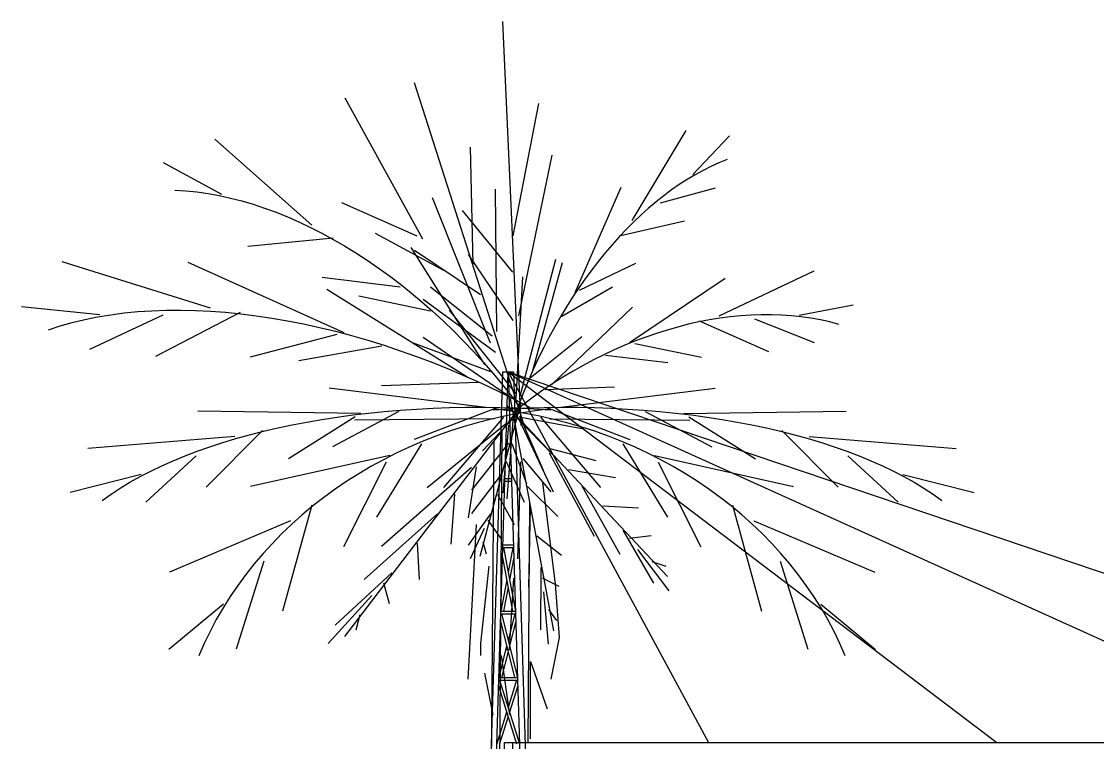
# Model space of a CAD drawing. Extents: x 115 to 1469, y 94 to 338.
# Drawn here: x 243.79 to 263.24, y 254.51 to 267.55 of the extents above; entities that cross this region are included whole.
import ezdxf

# ---------------------------------------------------------------- set-up
doc = ezdxf.new("R2010")
doc.units = 0
doc.layers.get('0').update_dxf_attribs({"linetype": 'CONTINUOUS'})
doc.layers.add('1', color=7, linetype='CONTINUOUS')
doc.layers.add('PAREDE', color=6, linetype='CONTINUOUS')

msp = doc.modelspace()

# ---------------------------------------------------------------- linework, layer by layer
at = {"color": 3}
for p, q in [((252.822, 260.239), (252.488, 267.545)), ((252.865, 260.261), (250.893, 266.435)), ((251.044, 263.611), (249.638, 266.16)), ((252.676, 263.668), (253.141, 266.062)), ((254.827, 263.948), (255.8, 265.574)), ((249.033, 263.865), (247.281, 265.415)), ((255.922, 264.777), (256.587, 265.481)), ((251.951, 263.16), (251.904, 265.276)), ((247.409, 264.417), (246.354, 264.991)), ((252.779, 262.22), (253.377, 265.126)), ((252.38, 261.942), (252.358, 264.516)), ((253.793, 262.645), (254.627, 264.552)), ((255.336, 264.266), (256.333, 264.536)), ((250.936, 263.665), (249.576, 264.269)), ((252.264, 261.731), (251.218, 264.358)), ((252.666, 263.015), (251.756, 264.127)), ((254.588, 263.671), (255.774, 263.939)), ((249.42, 263.63), (247.88, 263.478)), ((251.421, 263.042), (250.187, 263.712)), ((252.163, 261.344), (250.833, 263.457)), ((252.086, 262.602), (250.889, 263.403)), ((247.203, 262.36), (244.523, 263.202)), ((252.677, 262.137), (251.868, 263.332)), ((252.806, 260.791), (253.447, 263.248)), ((249.617, 261.916), (246.8, 263.185)), ((253.033, 261.233), (253.567, 263.185)), ((253.874, 262.688), (254.894, 263.173)), ((256.398, 262.221), (258.119, 263.036)), ((250.632, 262.743), (249.219, 262.915)), ((252.726, 260.728), (252.848, 262.927)), ((254.78, 261.738), (256.506, 262.901)), ((251.856, 261.106), (249.308, 262.696)), ((252.292, 261.855), (251.183, 262.744)), ((253.557, 262.217), (254.468, 262.747)), ((251.181, 262.308), (249.886, 262.576)), ((252.353, 261.559), (251.049, 262.52)), ((257.844, 262.235), (258.819, 262.424)), ((245.203, 262.242), (243.786, 262.385)), ((246.342, 262.234), (245.013, 261.613)), ((247.737, 262.282), (246.21, 261.486)), ((252.731, 260.81), (251.526, 262.328)), ((253.365, 260.972), (254.831, 262.377)), ((256.036, 262.131), (257.292, 261.577)), ((257.037, 262.167), (258.115, 261.742)), ((249.489, 261.887), (247.918, 261.473)), ((252.643, 260.733), (251.05, 261.832)), ((252.981, 261.104), (253.915, 261.848)), ((250.302, 261.676), (248.801, 261.408)), ((252.271, 261.211), (250.873, 261.726)), ((254.877, 261.722), (256.082, 261.476)), ((254.345, 261.51), (255.469, 261.377)), ((252.181, 260.564), (249.346, 260.912)), ((252.041, 261.017), (250.297, 260.957)), ((253.253, 260.891), (254.504, 260.936)), ((253.489, 260.564), (256.325, 260.912)), ((252.619, 260.727), (253.404, 256.527)), ((249.919, 260.457), (246.974, 260.499)), ((250.607, 260.495), (249.406, 259.854)), ((252.805, 260.592), (249.625, 256.424)), ((252.377, 260.557), (250.884, 259.988)), ((252.813, 260.658), (252.073, 257.869)), ((252.557, 260.605), (255.467, 257.51)), ((253.293, 260.557), (254.786, 259.988)), ((255.063, 260.495), (256.264, 259.854)), ((255.752, 260.457), (258.697, 260.499)), ((249.818, 260.399), (248.613, 259.634)), ((252.33, 260.358), (249.804, 260.334)), ((252.56, 260.28), (251.121, 259.115)), ((252.499, 260.389), (251.418, 259.121)), ((252.752, 260.451), (252.118, 259.783)), ((252.673, 260.409), (252.561, 258.912)), ((252.713, 260.406), (253.442, 259.661)), ((252.773, 260.368), (253.397, 259.039)), ((252.788, 260.417), (253.214, 259.43)), ((252.815, 260.388), (253.954, 260.179)), ((253.171, 260.389), (254.252, 259.121)), ((253.34, 260.358), (255.866, 260.334)), ((255.852, 260.399), (257.058, 259.634)), ((248.14, 260.147), (247.122, 259.127)), ((252.472, 260.156), (252.415, 252.44)), ((252.588, 260.246), (252.486, 259.023)), ((257.531, 260.147), (258.549, 259.127)), ((247.645, 260.041), (244.986, 259.824)), ((251.015, 259.908), (250.206, 258.582)), ((252.588, 259.919), (251.92, 259.072)), ((252.323, 259.961), (252.264, 252.44)), ((252.65, 259.913), (252.914, 259.186)), ((254.655, 259.908), (255.464, 258.582)), ((258.025, 260.041), (260.684, 259.824)), ((246.946, 259.693), (246.032, 258.855)), ((250.442, 259.697), (247.925, 259.138)), ((253.324, 259.748), (254.137, 258.237)), ((253.34, 259.824), (254.171, 259.605)), ((255.228, 259.697), (257.745, 259.138)), ((258.725, 259.693), (259.638, 258.855)), ((250.376, 259.578), (249.605, 258.044)), ((252.547, 259.588), (252.873, 258.855)), ((252.808, 259.583), (252.755, 257.831)), ((252.852, 259.643), (253.356, 259.04)), ((255.294, 259.578), (256.066, 258.044)), ((245.952, 259.355), (244.663, 259.028)), ((251.92, 259.477), (250.296, 258.049)), ((252.008, 259.491), (251.858, 258.572)), ((252.46, 259.353), (251.924, 258.645)), ((253.676, 259.441), (254.524, 259.298)), ((259.719, 259.355), (261.007, 259.028)), ((252.931, 259.135), (253.48, 258.592)), ((253.438, 257.373), (253.212, 259.203)), ((253.918, 259.148), (254.601, 257.914)), ((251.611, 258.999), (251.549, 258.094)), ((252.392, 258.994), (252.69, 258.447)), ((249.033, 258.8), (248.505, 256.881)), ((252.969, 258.852), (252.938, 254.507)), ((252.981, 258.755), (252.952, 257.314)), ((254.296, 258.785), (254.938, 258.748)), ((256.638, 258.8), (257.165, 256.881)), ((251.307, 258.639), (249.983, 257.454)), ((252.262, 258.642), (251.858, 258.073)), ((248.648, 258.516), (246.459, 257.587)), ((252.007, 258.45), (251.856, 255.651)), ((252.148, 258.379), (251.896, 257.826)), ((252.218, 258.525), (252.452, 258.197)), ((254.658, 258.347), (255.211, 257.39)), ((257.023, 258.516), (259.212, 257.587)), ((252.124, 258.138), (252.188, 257.918)), ((253.1, 258.244), (253.546, 257.897)), ((254.779, 258.2), (255.172, 258.25)), ((250.938, 258.113), (250.973, 257.457)), ((254.925, 257.999), (255.486, 257.248)), ((248.168, 257.786), (247.669, 256.194)), ((255.183, 257.782), (255.432, 257.696)), ((257.503, 257.786), (258.002, 256.194)), ((250.482, 257.573), (249.458, 256.63)), ((252.233, 257.696), (252.082, 256.297)), ((253.175, 257.674), (253.169, 256.545)), ((250.33, 257.393), (250.433, 257.02)), ((252.609, 256.189), (252.685, 257.481)), ((253.2, 257.484), (253.503, 257.336)), ((253.513, 256.405), (253.438, 257.373)), ((250.118, 257.164), (249.329, 256.298)), ((253.221, 257.231), (253.307, 256.284)), ((247.435, 257.011), (246.448, 256.189)), ((258.236, 257.011), (259.223, 256.189)), ((249.901, 256.818), (249.833, 256.535)), ((253.314, 256.911), (253.457, 256.712)), ((253.363, 255.651), (253.513, 256.405)), ((252.082, 256.297), (252.082, 256.082)), ((252.459, 256.082), (252.609, 255.006)), ((252.534, 256.189), (252.609, 256.189)), ((252.986, 254.575), (252.986, 255.974)), ((252.986, 255.974), (253.287, 255.113)), ((252.157, 255.759), (252.308, 255.006))]:
    msp.add_line(p, q, dxfattribs=at)
for centre, major_axis, ratio, start_param, end_param in [((256.162, 259.576), (2.228, 5.518), 0.593584, 0.501498, 1.649471), ((255.517, 257.378), (4.821, 3.489), 0.703506, 0.501498, 1.649471), ((253.892, 254.212), (7.254, 1.303), 0.860949, 1.492122, 2.640094), ((251.778, 254.212), (-7.254, 1.303), 0.860949, 3.643091, 4.791063)]:
    msp.add_ellipse(centre, major_axis=major_axis, ratio=ratio, start_param=start_param, end_param=end_param, dxfattribs=at)
at = {"color": 3, "extrusion": (0, 0, -1)}
for centre, major_axis, ratio, start_param, end_param in [((248.923, 258.126), (-4.632, 5.688), 0.621303, 0.501498, 1.649471), ((250.23, 256.493), (-7.957, 3.839), 0.551995, 0.501498, 1.649471), ((252.565, 256.831), (-8.418, 0.298), 0.442679, 0.501498, 1.649471), ((253.105, 256.831), (8.418, 0.298), 0.442679, 4.633715, 5.781687)]:
    msp.add_ellipse(centre, major_axis=major_axis, ratio=ratio, start_param=start_param, end_param=end_param, dxfattribs=at)
at = {"layer": '1', "color": 1}
for p, q in [((252.483, 261.211), (252.227, 252.85)), ((252.327, 252.85), (252.583, 261.211)), ((252.483, 261.211), (252.683, 261.211)), ((252.583, 261.211), (272.412, 254.507)), ((252.583, 261.211), (256.204, 254.507)), ((252.583, 261.208), (252.839, 252.85)), ((267.414, 254.507), (252.583, 261.208)), ((252.585, 261.207), (261.417, 254.507)), ((252.683, 261.211), (252.939, 252.85)), ((252.522, 259.233), (252.644, 259.233)), ((252.524, 259.283), (252.642, 259.283)), ((252.486, 258.033), (252.68, 258.033)), ((252.487, 258.083), (252.679, 258.083)), ((252.497, 258.033), (252.716, 256.883)), ((252.669, 258.033), (252.583, 257.58)), ((252.48, 257.853), (252.665, 256.883)), ((252.686, 257.853), (252.609, 257.446)), ((252.558, 257.446), (252.45, 256.883)), ((252.583, 257.313), (252.501, 256.883)), ((252.449, 256.833), (252.717, 256.833)), ((252.45, 256.883), (252.716, 256.883)), ((252.463, 256.833), (252.753, 255.683)), ((252.703, 256.833), (252.583, 256.356)), ((252.445, 256.701), (252.701, 255.683)), ((252.721, 256.701), (252.609, 256.254)), ((252.557, 256.254), (252.414, 255.683)), ((252.583, 256.152), (252.465, 255.683)), ((252.412, 255.633), (252.754, 255.633)), ((252.414, 255.683), (252.753, 255.683)), ((252.429, 255.633), (252.789, 254.483)), ((252.737, 255.633), (252.583, 255.142)), ((252.409, 255.531), (252.737, 254.483)), ((252.757, 255.531), (252.609, 255.058)), ((252.557, 255.058), (252.377, 254.483)), ((252.583, 254.975), (252.429, 254.483))]:
    msp.add_line(p, q, dxfattribs=at)
at = {"layer": 'PAREDE'}
for p, q in [((252.014, 263.499), (252.014, 263.498)), ((252.51, 254.507), (252.51, 251.648)), ((252.51, 254.507), (252.66, 254.507)), ((252.66, 254.507), (274.975, 254.507)), ((252.66, 254.507), (252.66, 253.878))]:
    msp.add_line(p, q, dxfattribs=at)

doc.saveas('drawing.dxf')
